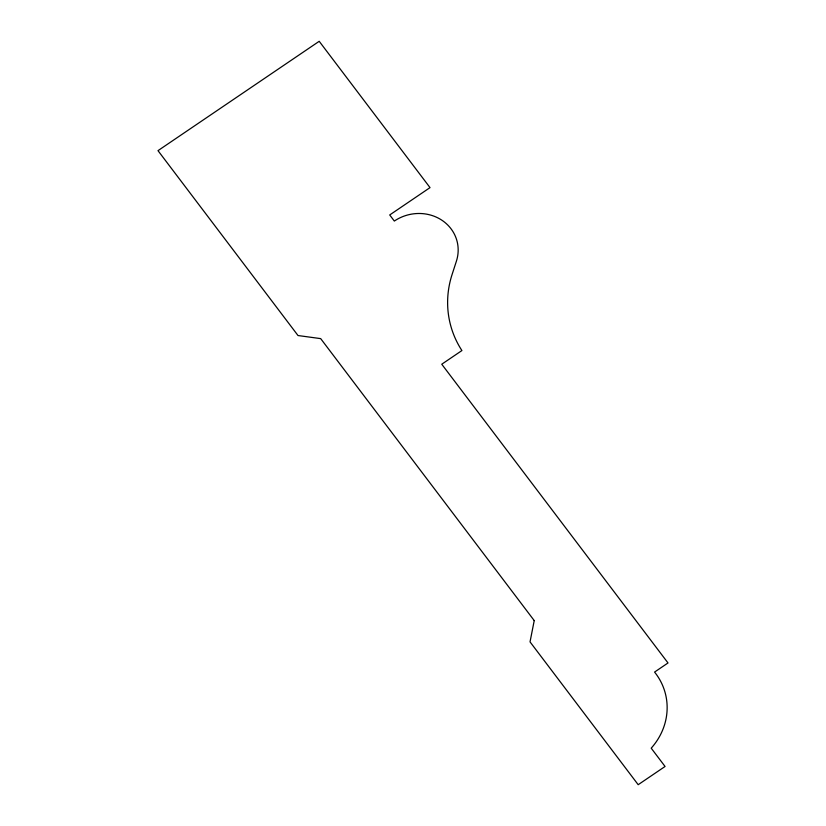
<?xml version="1.0" encoding="UTF-8"?>
<svg xmlns="http://www.w3.org/2000/svg" width="826" height="826" viewBox="0 0 826 826"><rect width="100%" height="100%" fill="white"/><g stroke="black" fill="none" stroke-linecap="round" stroke-linejoin="round"><path stroke-width="1.24" d="M534.226 620.584L530.034 641.885L638.188 784.7L665.064 766.476L651.208 748.18A65.853 60.845 -15 0 0 654.574 672.075L668.007 662.958L441.755 364.225L461.91 350.554A102.362 94.577 -15 0 1 452.08 274.531L456.386 261.233A40.959 37.841 -15 0 0 441.528 219.984A40.959 37.841 -15 0 0 394.332 221.058L389.717 214.956L430.016 187.616L319.208 41.3L157.993 150.652L298.01 335.532L320.684 338.619L534.226 620.584"/></g></svg>
